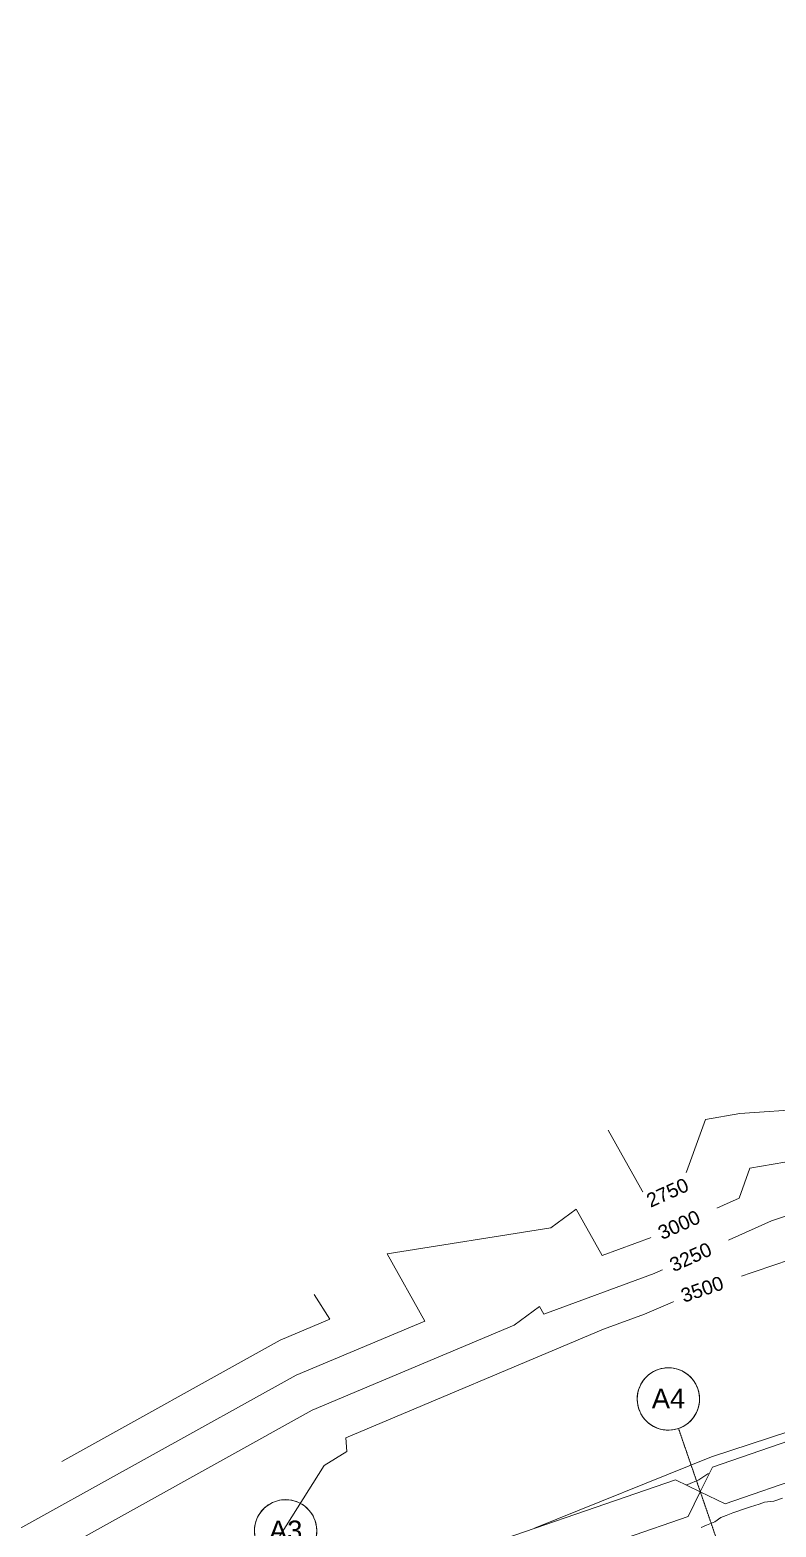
# Model space of a CAD drawing. Header units: millimetres. Extents: x -2612262 to -2065320, y 3717813 to 4283368.
# Drawn here: x -2453052 to -2433881, y 4019870 to 4058322 of the extents above; entities that cross this region are included whole.
import ezdxf

# ---------------------------------------------------------------- set-up
doc = ezdxf.new("R2010")
doc.units = ezdxf.units.MM
doc.linetypes.add('Aligning Line', pattern=[3.2004, 1.6002, -1.6002])
doc.linetypes.add('Grid Line', pattern=[21, 12, -3, 3, -3])
for name, color, linetype, lineweight in [('A-DETL-GENF', 92, 'Continuous', 5), ('C-TOPO', 7, 'Continuous', 5), ('C-TOPO-LABL', 7, 'Continuous', 5), ('C-TOPO-MAJR', 7, 'Continuous', 20), ('C-TOPO-MINR', 7, 'Continuous', 5), ('G-ANNO-REFR', 1, 'Aligning Line', 5), ('S-GRID', 1, 'Continuous', 5), ('S-GRID-IDEN', 1, 'Continuous', 5)]:
    doc.layers.add(name, color=color, linetype=linetype, lineweight=lineweight)
doc.styles.add('Arial', font='arial.ttf', dxfattribs={"height": 500})
doc.styles.add('Arial_1', font='arial.ttf', dxfattribs={"height": 360})
picture_1 = doc.add_image_def('image1.jpg', size_in_pixel=(6528, 5638))

# ---------------------------------------------------------------- blocks, each defined once
blk = doc.blocks.new('Dimension - Grids _2D_ - 1-200-1063973-GA - Part A')
at = {"layer": 'A-DETL-GENF'}
for p, q in [((-4523, 500), (-5023, 0)), ((-5023, 0), (-4523, 500)), ((4877, 500), (-4523, 500)), ((-4523, 500), (4877, 500)), ((5377, 0), (4877, 500)), ((5377, 0), (4877, 500)), ((-5023, 0), (-4523, -500)), ((-5023, 0), (-4523, -500)), ((4877, -500), (5377, 0)), ((5377, 0), (4877, -500)), ((-4523, -500), (4877, -500)), ((-4523, -500), (4877, -500))]:
    blk.add_line(p, q, dxfattribs=at)
blk = doc.blocks.new('Grid - A1-203820-GA - Part A')
at = {"layer": 'S-GRID-IDEN'}
blk.add_circle((0, 0), 4, dxfattribs=at)
for start, end in [(360, 180), (180, 360)]:
    blk.add_arc((0, 0), 4, start, end, dxfattribs=at)

msp = doc.modelspace()

# ---------------------------------------------------------------- linework, layer by layer
at = {"layer": 'C-TOPO'}
for p, q in [((-2435539.6, 4021669.6), (-2429698, 4023604.1)), ((-2440089.5, 4019837.9), (-2435539.6, 4021669.6))]:
    msp.add_line(p, q, dxfattribs=at)
at = {"layer": 'C-TOPO-MAJR', "color": 8, "lineweight": 15}
for p, q in [((-2434551.4, 4029085), (-2432207.8, 4029494.6)), ((-2434829.3, 4028320), (-2434551.4, 4029085)), ((-2437089.9, 4027307.1), (-2434829.3, 4028320)), ((-2439664.7, 4027552.8), (-2439016.2, 4028031.2)), ((-2439016.2, 4028031.2), (-2438350.6, 4026842)), ((-2443873.4, 4026887.5), (-2439664.7, 4027552.8)), ((-2438350.6, 4026842), (-2437089.9, 4027307.1)), ((-2442906.9, 4025161), (-2443873.4, 4026887.5)), ((-2446211.8, 4023771.5), (-2442906.9, 4025161)), ((-2455504.3, 4018614.2), (-2446211.8, 4023771.5)), ((-2433941.5, 4020537.6), (-2433717.3, 4020611.9)), ((-2435297.4, 4020111.9), (-2435161.7, 4020166.8)), ((-2435161.7, 4020166.8), (-2434992.5, 4020237.5)), ((-2434992.5, 4020237.5), (-2434668.7, 4020347.2)), ((-2434668.7, 4020347.2), (-2434536.4, 4020390.6)), ((-2434536.4, 4020390.6), (-2434311.5, 4020461.6)), ((-2434311.5, 4020461.6), (-2434178.9, 4020505.4)), ((-2434178.9, 4020505.4), (-2433941.5, 4020537.6)), ((-2435804.4, 4019860.2), (-2435668, 4019916.6)), ((-2435668, 4019916.6), (-2435451.9, 4020003.6)), ((-2435451.9, 4020003.6), (-2435297.4, 4020111.9))]:
    msp.add_line(p, q, dxfattribs=at)
at = {"layer": 'C-TOPO-MINR', "color": 253}
for p, q in [((-2434814.2, 4030487.5), (-2431616.3, 4030719.4)), ((-2436318.4, 4028612.6), (-2435693.1, 4030333.9)), ((-2435693.1, 4030333.9), (-2434814.2, 4030487.5)), ((-2438193, 4030067.3), (-2437166.1, 4028232.8)), ((-2433995.7, 4027733.6), (-2427438.2, 4029963.6)), ((-2437166.1, 4028232.8), (-2436318.4, 4028612.6)), ((-2435783.7, 4025972.6), (-2429865.9, 4027985.1)), ((-2437013.7, 4026381.4), (-2433995.7, 4027733.6)), ((-2439850.2, 4025334.9), (-2437013.7, 4026381.4)), ((-2437261.7, 4025336), (-2435783.7, 4025972.6)), ((-2445347.7, 4025206.9), (-2445746, 4025839.3)), ((-2446622.9, 4024670.8), (-2445347.7, 4025206.9)), ((-2440609.6, 4025054.7), (-2439961.2, 4025533.1)), ((-2439961.2, 4025533.1), (-2439850.2, 4025334.9)), ((-2438312.3, 4024948.4), (-2437261.7, 4025336)), ((-2445800.8, 4022872.2), (-2440609.6, 4025054.7)), ((-2444933.3, 4022164.8), (-2438312.3, 4024948.4)), ((-2452235.3, 4021555.9), (-2446622.9, 4024670.8)), ((-2454994.5, 4017769.7), (-2445800.8, 4022872.2)), ((-2444905.4, 4021807.7), (-2444933.3, 4022164.8)), ((-2445493.3, 4021452.6), (-2444905.4, 4021807.7)), ((-2448295.6, 4017012.2), (-2445493.3, 4021452.6)), ((-2436184.5, 4020950.4), (-2436150.9, 4020964.4)), ((-2436150.9, 4020964.4), (-2435866.8, 4021078.7)), ((-2435866.8, 4021078.7), (-2435663.7, 4021221.1)), ((-2435663.7, 4021221.1), (-2435631, 4021234.3)), ((-2435631, 4021234.3), (-2435597.8, 4021248.2))]:
    msp.add_line(p, q, dxfattribs=at)
at = {"layer": 'S-GRID', "linetype": 'Grid Line'}
msp.add_line((-2414815.7, 3959754.1), (-2436387.9, 4022402.8), dxfattribs=at)

# ---------------------------------------------------------------- block references
at = {"layer": 'A-DETL-GENF', "rotation": 19.00040712023049}
for p in [(-2431078.9, 4022411.7), (-2440912.2, 4019025.8)]:
    msp.add_blockref('Dimension - Grids _2D_ - 1-200-1063973-GA - Part A', p, dxfattribs=at)
at = {"layer": 'S-GRID-IDEN', "xscale": 199.9999999999999, "yscale": 199.9999999999999, "zscale": 199.9999999999999}
for p, rotation in [((-2436648.3, 4023159.2), 19.00040712021537), ((-2446481.7, 4019773.2), 19.00040712021568)]:
    msp.add_blockref('Grid - A1-203820-GA - Part A', p, dxfattribs=dict(at, rotation=rotation))

# ---------------------------------------------------------------- texts
at = {"layer": 'S-GRID-IDEN', "char_height": 500, "width": 1026.16, "attachment_point": 1, "style": 'Arial'}
for s, insert in [('A4', (-2437072.6, 4023421.8)), ('A3', (-2446906, 4020035.9))]:
    msp.add_mtext(s, dxfattribs=dict(at, insert=insert))

# ---------------------------------------------------------------- pictures from other files: only their frames are drawn
at = {"layer": 'G-ANNO-REFR'}
image = msp.add_image(picture_1, insert=(-2382054.9, 4283368.1), size_in_units=(433000, 373966.6), rotation=-122.11743, dxfattribs=at)
image.dxf.flags = 15

# ---------------------------------------------------------------- next in the draw order: texts
at = {"layer": 'C-TOPO-LABL', "insert": (-2437382.2, 4028338.5), "char_height": 360, "width": 1668.077, "attachment_point": 1, "rotation": 24.13541, "line_spacing_factor": 0.941778, "style": 'Arial_1', "bg_fill": 3, "box_fill_scale": 1.25, "bg_fill_color": 256, "bg_fill_true_color": 13158600, "bg_fill_transparency": 0}
msp.add_mtext(' 2750 ', dxfattribs=at)

# ---------------------------------------------------------------- next in the draw order: texts
at = {"layer": 'C-TOPO-LABL', "insert": (-2437085.8, 4027511.5), "char_height": 360, "width": 1668.077, "attachment_point": 1, "rotation": 24.13541, "line_spacing_factor": 0.941778, "style": 'Arial_1', "bg_fill": 3, "box_fill_scale": 1.25, "bg_fill_color": 256, "bg_fill_true_color": 13158600, "bg_fill_transparency": 0}
msp.add_mtext(' 3000 ', dxfattribs=at)

# ---------------------------------------------------------------- next in the draw order: texts
at = {"layer": 'C-TOPO-LABL', "insert": (-2436789.4, 4026684.4), "char_height": 360, "width": 1668.077, "attachment_point": 1, "rotation": 24.13541, "line_spacing_factor": 0.941778, "style": 'Arial_1', "bg_fill": 3, "box_fill_scale": 1.25, "bg_fill_color": 256, "bg_fill_true_color": 13158600, "bg_fill_transparency": 0}
msp.add_mtext(' 3250 ', dxfattribs=at)

# ---------------------------------------------------------------- next in the draw order: texts
at = {"layer": 'C-TOPO-LABL', "insert": (-2436500.7, 4025924.1), "char_height": 360, "width": 1668.077, "attachment_point": 1, "rotation": 18.78132, "line_spacing_factor": 0.941778, "style": 'Arial_1', "bg_fill": 3, "box_fill_scale": 1.25, "bg_fill_color": 256, "bg_fill_true_color": 13158600, "bg_fill_transparency": 0}
msp.add_mtext(' 3500 ', dxfattribs=at)

doc.saveas('drawing.dxf')
